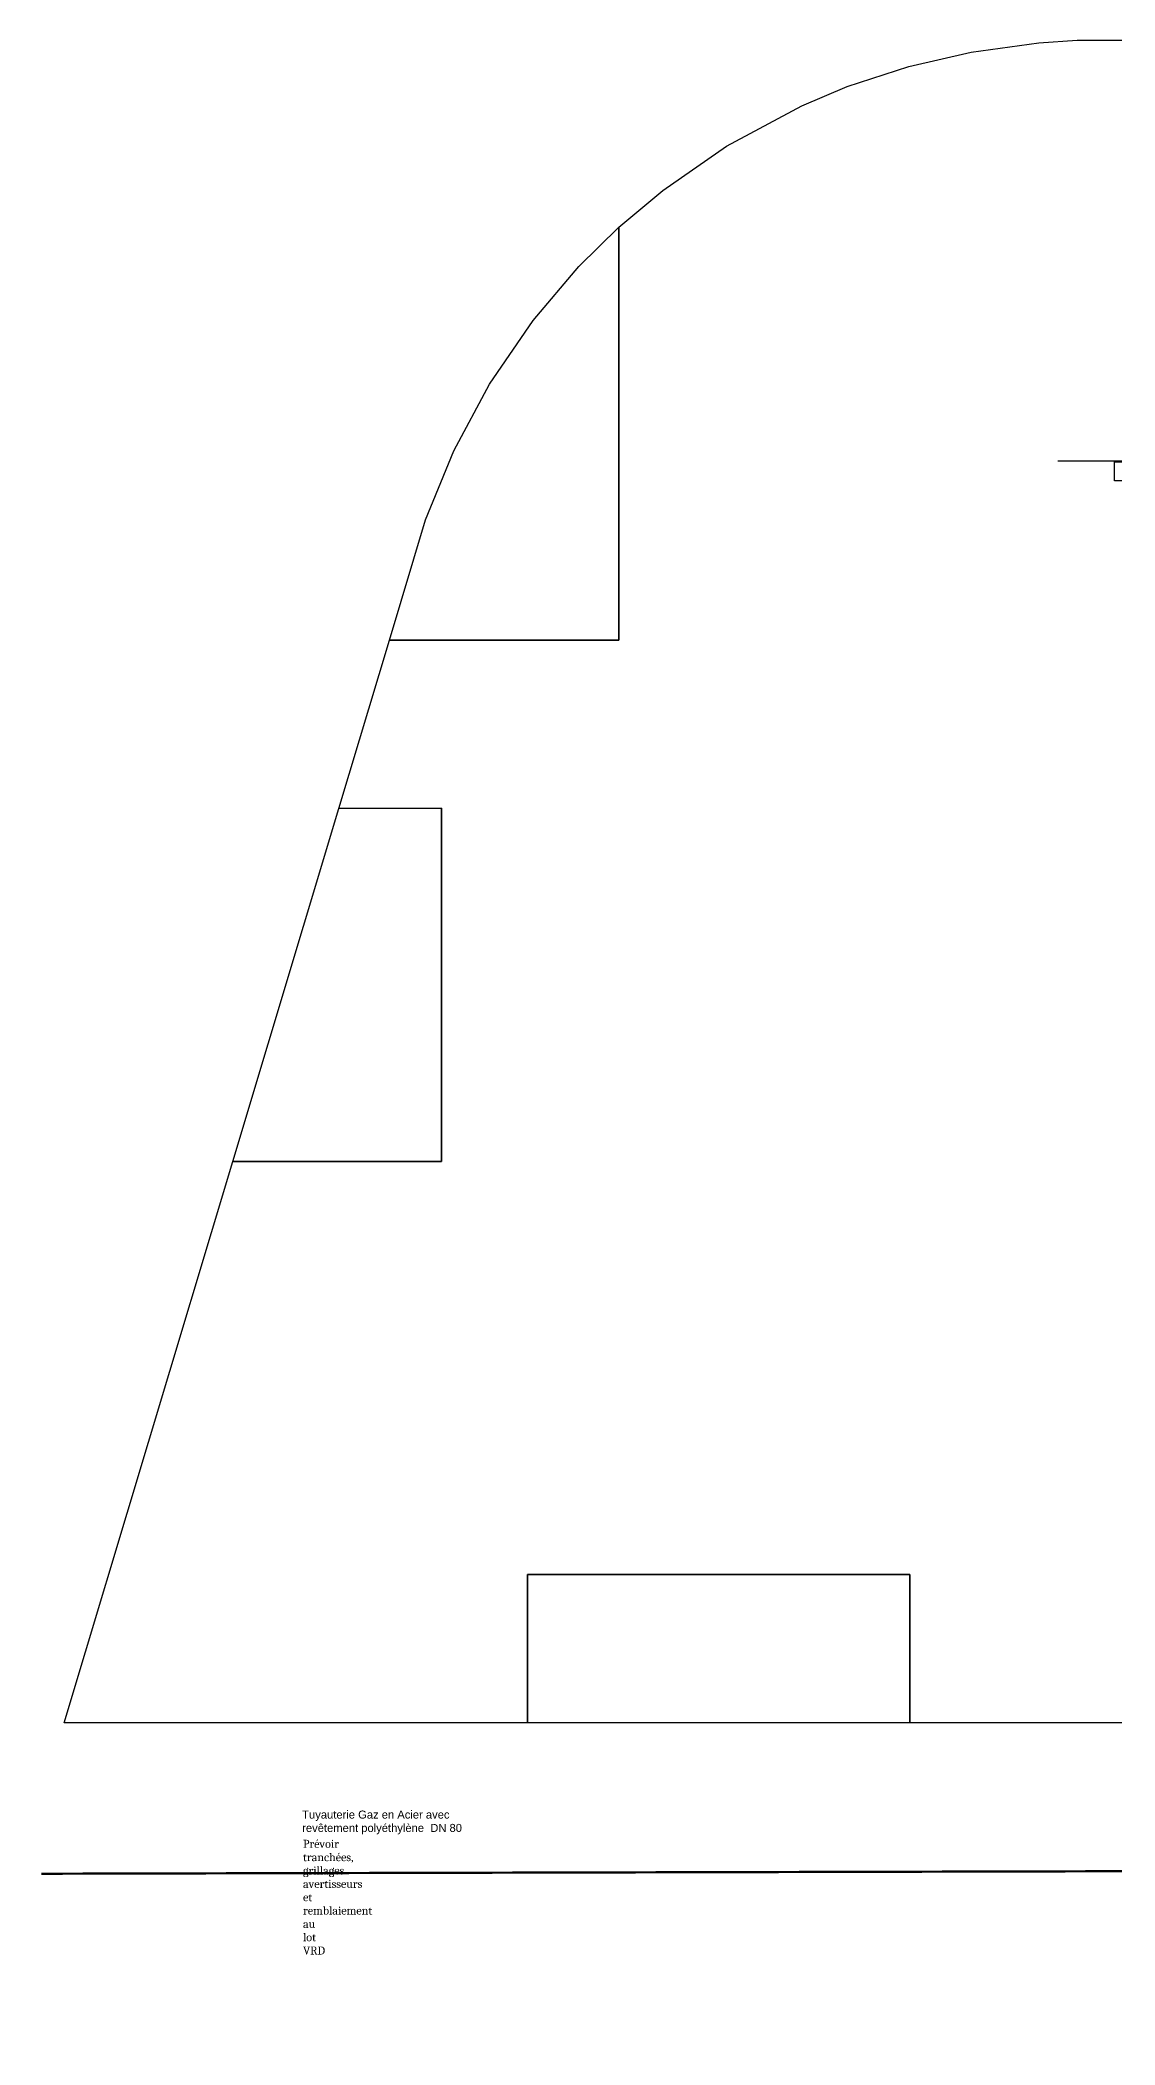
# Model space of a CAD drawing. Header units: centimetres. Extents: x 2811 to 13089, y 820 to 6224.
# Drawn here: x 2811 to 4690, y 2005 to 5512 of the extents above; entities that cross this region are included whole.
import ezdxf

# ---------------------------------------------------------------- set-up
doc = ezdxf.new("R2010")
doc.units = ezdxf.units.CM
doc.linetypes.add('prlm_gaz', pattern=[36, 24, -3, 0, -3, 0, -3, 0, -3])
doc.layers.add('prlm-MOD-EL', color=190, linetype='Continuous')
doc.layers.add('prlm-MOD-PB', color=2, linetype='Continuous', lineweight=30)
doc.layers.add('RESERVATION', color=5, linetype='Continuous', lineweight=30)
doc.layers.add('prlm-ZEROPLOT', color=254, linetype='Continuous', plot=False)
doc.styles.add('prlm-eau-ef', font='ariblk.ttf', dxfattribs={"height": 18})
doc.styles.add('prlm-mod', font='cambriaz.ttf', dxfattribs={"height": 18})

msp = doc.modelspace()

# ---------------------------------------------------------------- linework, layer by layer
at = {"layer": 'prlm-MOD-EL'}
msp.add_lwpolyline([(4590.634, 4776.497), (4823.171, 4776.497), (4845.188, 4748.77)], dxfattribs=at)
at = {"layer": 'prlm-MOD-PB', "ltscale": 0.8, "const_width": 4}
msp.add_lwpolyline([(2812.976, 2304.706), (6460.168, 2313.199), (7232.183, 2976.973), (7662.663, 2976.973), (7790.514, 2909.886), (8085.32, 2043.919), (8134.686, 2007.284), (9143.651, 2010.985), (9180.94, 2048.275), (9180.94, 2348.491)], dxfattribs=at)
at = {"layer": 'prlm-ZEROPLOT', "ltscale": 25}
msp.add_lwpolyline([(4931.965, 2568.403), (4331.442, 2568.403), (4331.442, 2828.226), (3662.92, 2828.226), (3662.92, 2568.403), (2853.201, 2568.403), (3148.106, 3550.389), (3512.92, 3550.389), (3512.92, 4168.613), (3333.483, 4168.389), (3421.864, 4462.818), (3822.881, 4462.784), (3822.942, 5185.388), (3899.628, 5249.209), (4011.142, 5326.632), (4142.814, 5397.624), (4222.022, 5430.969), (4330.111, 5466.386), (4438.769, 5491.378), (4557.235, 5507.733), (4624.225, 5512.376), (5209.041, 5512.376)], dxfattribs=at)
at = {"layer": 'prlm-ZEROPLOT'}
for points in [[(3421.864, 4462.818), (3485.04, 4673.28), (3534.377, 4794.014), (3596.961, 4910.551), (3672.801, 5021.563), (3753.074, 5116.359), (3822.942, 5185.388), (3822.881, 4462.784)], [(3147.972, 3550.389), (3333.483, 4168.389), (3512.92, 4168.613), (3512.92, 3550.389)], [(3662.92, 2828.226), (4331.442, 2828.226), (4331.442, 2568.403), (3662.92, 2568.403)]]:
    msp.add_lwpolyline(points, close=True, dxfattribs=at)
at = {"layer": 'RESERVATION', "lineweight": 25}
msp.add_lwpolyline([(4689.745, 4774.583), (4801.693, 4774.583), (4801.693, 4741.397), (4689.745, 4741.397)], close=True, dxfattribs=at)

# ---------------------------------------------------------------- texts
at = {"layer": 'prlm-MOD-PB', "color": 1, "linetype": 'prlm_gaz', "ltscale": 0.8, "insert": (3269.186, 2415.197), "char_height": 14, "width": 350.73765, "attachment_point": 1, "style": 'prlm-eau-ef'}
msp.add_mtext('\\pt182;{\\fArial|b0|i0|c0|p34;Tuyauterie Gaz en Acier avec revêtement polyéthylène  DN 80}', dxfattribs=at)
at = {"layer": 'prlm-MOD-PB', "color": 20, "insert": (3270.673, 2364.049), "char_height": 14, "width": 1.3263, "attachment_point": 1, "style": 'prlm-mod'}
msp.add_mtext('Prévoir tranchées, grillages avertisseurs\\Pet remblaiement au lot VRD', dxfattribs=at)

doc.saveas('drawing.dxf')
